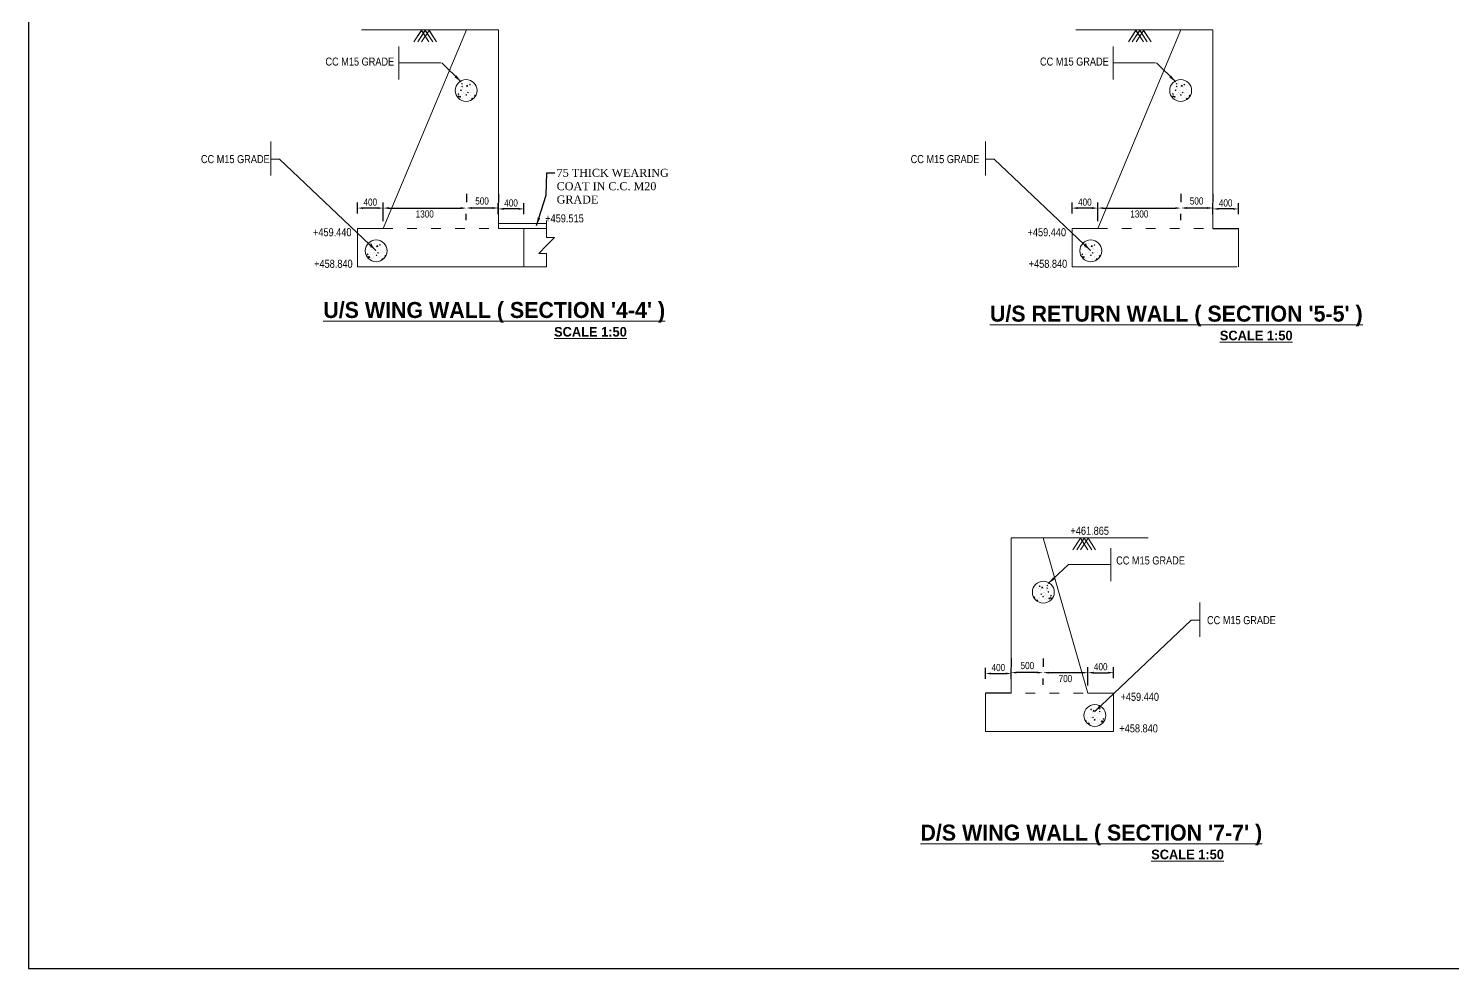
# Model space of a CAD drawing. Header units: millimetres. Extents: x 80 to 6436, y 46 to 1149.
# Drawn here: x 5546.1 to 5991.1, y 59.2 to 352.8 of the extents above; entities that cross this region are included whole.
import ezdxf

# ---------------------------------------------------------------- set-up
doc = ezdxf.new("R2010")
doc.units = ezdxf.units.MM
doc.linetypes.add('ACAD_ISO03W100', pattern=[30, 12, -18])
doc.layers.add('TEXT_GENERAL', color=4, linetype='Continuous')
doc.styles.add('ARIAL NARROW', font='ARIALN_1.TTF')
doc.styles.add('CITYBLUEPR', font='cityb__.ttf')
doc.styles.get("Standard").update_dxf_attribs({"font": 'TIMES_1.TTF', "height": 2.5})
doc.styles.add('TNR_2.5', font='TIMES_1.TTF', dxfattribs={"height": 2.5})
doc.dimstyles.new('ISO-25', dxfattribs={"dimtxt": 2.5, "dimasz": 2.5, "dimexe": 1.25, "dimexo": 0.625, "dimtad": 1, "dimlfac": 25, "dimtxsty": 'Standard', "dimcen": 2.5, "dimadec": 0, "dimazin": 0, "dimtfac": 1, "dimtmove": 0, "dimatfit": 3, "dimfxl": 0, "dimarcsym": 0})
doc.dimstyles.new('STANDARD$0', dxfattribs={"dimscale": 88.888889, "dimtxt": 0.02, "dimasz": 0.02, "dimexe": 0.1, "dimexo": 0.1, "dimgap": 0.09, "dimtad": 2, "dimtih": 1, "dimtoh": 1, "dimdec": 0, "dimzin": 1, "dimdsep": 46, "dimtxsty": 'Standard', "dimcen": 0.09, "dimadec": 0, "dimazin": 0, "dimtfac": 1, "dimtdec": 4, "dimtofl": 0, "dimtmove": 0, "dimatfit": 3, "dimfxl": 0, "dimtolj": 1, "dimtzin": 1, "dimarcsym": 0})
doc.dimstyles.new('STYLE_ESH', dxfattribs={"dimtxt": 2.5, "dimasz": 2.5, "dimexe": 1, "dimexo": 0.625, "dimtad": 0, "dimtih": 1, "dimtoh": 1, "dimdec": 0, "dimlfac": 100, "dimzin": 9, "dimdsep": 46, "dimtxsty": 'TNR_2.5', "dimcen": 2.5, "dimadec": 0, "dimazin": 2, "dimtfac": 1, "dimtdec": 0, "dimtofl": 0, "dimtmove": 2, "dimatfit": 3, "dimfxl": 0, "dimarcsym": 0})

# ---------------------------------------------------------------- blocks, each defined once
blk = doc.blocks.new('*D109')
at = {"layer": 'Defpoints', "color": 0, "transparency": 16777216}
for p in [(5682.93, 296.75), (5692.93, 296.75), (5692.93, 296.75)]:
    blk.add_point(p, dxfattribs=at)
at = {"layer": 'TEXT_GENERAL', "color": 0, "lineweight": -2, "transparency": 16777216}
for p, q in [((5682.93, 301.19), (5682.93, 298.52)), ((5692.93, 301.19), (5692.93, 298.52)), ((5684.71, 296.75), (5691.15, 296.75))]:
    blk.add_line(p, q, dxfattribs=at)
at = {"layer": 'TEXT_GENERAL', "color": 0, "transparency": 16777216}
for points in [[(5684.71, 297.04), (5684.71, 296.45), (5682.93, 296.75)], [(5691.15, 297.04), (5691.15, 296.45), (5692.93, 296.75)]]:
    blk.add_solid(points, dxfattribs=at)
at = {"layer": 'TEXT_GENERAL', "color": 0, "lineweight": 9, "transparency": 16777216, "insert": (5687.83, 298.93), "char_height": 2.222, "attachment_point": 5, "style": 'ARIAL NARROW'}
blk.add_mtext('\\A1;500', dxfattribs=at)
blk = doc.blocks.new('*D106')
at = {"layer": 'Defpoints', "color": 0, "transparency": 16777216}
for p in [(5656.94, 297.04), (5682.91, 297.37), (5682.91, 296.72)]:
    blk.add_point(p, dxfattribs=at)
at = {"layer": 'TEXT_GENERAL', "color": 0, "lineweight": -2, "transparency": 16777216}
for p, q in [((5656.94, 292.6), (5656.94, 294.94)), ((5658.71, 296.72), (5681.14, 296.72)), ((5682.91, 292.92), (5682.91, 294.94))]:
    blk.add_line(p, q, dxfattribs=at)
at = {"layer": 'TEXT_GENERAL', "color": 0, "transparency": 16777216}
for points in [[(5658.71, 297.02), (5658.71, 296.42), (5656.94, 296.72)], [(5681.14, 297.02), (5681.14, 296.42), (5682.91, 296.72)]]:
    blk.add_solid(points, dxfattribs=at)
at = {"layer": 'TEXT_GENERAL', "color": 0, "lineweight": 9, "transparency": 16777216, "insert": (5669.92, 294.87), "char_height": 2.222, "attachment_point": 5, "style": 'ARIAL NARROW'}
blk.add_mtext('\\A1;1300', dxfattribs=at)
blk = doc.blocks.new('*D107')
at = {"layer": 'Defpoints', "color": 0, "transparency": 16777216}
for p in [(5648.89, 296.72), (5648.89, 290.61), (5656.94, 290.61)]:
    blk.add_point(p, dxfattribs=at)
at = {"layer": 'TEXT_GENERAL', "color": 0, "lineweight": -2, "transparency": 16777216}
for p, q in [((5648.89, 295.06), (5648.89, 298.5)), ((5656.94, 295.06), (5656.94, 298.5)), ((5655.16, 296.72), (5650.66, 296.72))]:
    blk.add_line(p, q, dxfattribs=at)
at = {"layer": 'TEXT_GENERAL', "color": 0, "transparency": 16777216}
for points in [[(5650.66, 297.02), (5650.66, 296.42), (5648.89, 296.72)], [(5655.16, 297.02), (5655.16, 296.42), (5656.94, 296.72)]]:
    blk.add_solid(points, dxfattribs=at)
at = {"layer": 'TEXT_GENERAL', "color": 0, "lineweight": 9, "transparency": 16777216, "insert": (5652.91, 298.57), "char_height": 2.222, "attachment_point": 5, "style": 'ARIAL NARROW'}
blk.add_mtext('\\A1;400', dxfattribs=at)
blk = doc.blocks.new('*D108')
at = {"layer": 'Defpoints', "color": 0, "transparency": 16777216}
for p in [(5692.88, 296.46), (5692.88, 290.36), (5700.93, 290.36)]:
    blk.add_point(p, dxfattribs=at)
at = {"layer": 'TEXT_GENERAL', "color": 0, "lineweight": -2, "transparency": 16777216}
for p, q in [((5692.88, 294.8), (5692.88, 298.24)), ((5700.93, 294.8), (5700.93, 298.24)), ((5699.15, 296.46), (5694.66, 296.46))]:
    blk.add_line(p, q, dxfattribs=at)
at = {"layer": 'TEXT_GENERAL', "color": 0, "transparency": 16777216}
for points in [[(5694.66, 296.76), (5694.66, 296.17), (5692.88, 296.46)], [(5699.15, 296.76), (5699.15, 296.17), (5700.93, 296.46)]]:
    blk.add_solid(points, dxfattribs=at)
at = {"layer": 'TEXT_GENERAL', "color": 0, "lineweight": 9, "transparency": 16777216, "insert": (5696.9, 298.31), "char_height": 2.222, "attachment_point": 5, "style": 'ARIAL NARROW'}
blk.add_mtext('\\A1;400', dxfattribs=at)
blk = doc.blocks.new('*D166')
at = {"layer": 'Defpoints', "color": 0, "transparency": 16777216}
for p in [(5872.18, 296.72), (5872.18, 290.61), (5880.23, 290.61)]:
    blk.add_point(p, dxfattribs=at)
at = {"layer": 'TEXT_GENERAL', "color": 0, "lineweight": -2, "transparency": 16777216}
for p, q in [((5872.18, 295.06), (5872.18, 298.5)), ((5880.23, 295.06), (5880.23, 298.5)), ((5878.45, 296.72), (5873.96, 296.72))]:
    blk.add_line(p, q, dxfattribs=at)
at = {"layer": 'TEXT_GENERAL', "color": 0, "transparency": 16777216}
for points in [[(5873.96, 297.02), (5873.96, 296.42), (5872.18, 296.72)], [(5878.45, 297.02), (5878.45, 296.42), (5880.23, 296.72)]]:
    blk.add_solid(points, dxfattribs=at)
at = {"layer": 'TEXT_GENERAL', "color": 0, "lineweight": 9, "transparency": 16777216, "insert": (5876.2, 298.57), "char_height": 2.222, "attachment_point": 5, "style": 'ARIAL NARROW'}
blk.add_mtext('\\A1;400', dxfattribs=at)
blk = doc.blocks.new('*D165')
at = {"layer": 'Defpoints', "color": 0, "transparency": 16777216}
for p in [(5880.23, 297.04), (5906.21, 297.37), (5906.21, 296.72)]:
    blk.add_point(p, dxfattribs=at)
at = {"layer": 'TEXT_GENERAL', "color": 0, "lineweight": -2, "transparency": 16777216}
for p, q in [((5880.23, 292.6), (5880.23, 294.94)), ((5882.01, 296.72), (5904.43, 296.72)), ((5906.21, 292.92), (5906.21, 294.94))]:
    blk.add_line(p, q, dxfattribs=at)
at = {"layer": 'TEXT_GENERAL', "color": 0, "transparency": 16777216}
for points in [[(5882.01, 297.02), (5882.01, 296.42), (5880.23, 296.72)], [(5904.43, 297.02), (5904.43, 296.42), (5906.21, 296.72)]]:
    blk.add_solid(points, dxfattribs=at)
at = {"layer": 'TEXT_GENERAL', "color": 0, "lineweight": 9, "transparency": 16777216, "insert": (5893.22, 294.87), "char_height": 2.222, "attachment_point": 5, "style": 'ARIAL NARROW'}
blk.add_mtext('\\A1;1300', dxfattribs=at)
blk = doc.blocks.new('*D167')
at = {"layer": 'Defpoints', "color": 0, "transparency": 16777216}
for p in [(5916.17, 296.46), (5916.17, 290.36), (5924.22, 290.36)]:
    blk.add_point(p, dxfattribs=at)
at = {"layer": 'TEXT_GENERAL', "color": 0, "lineweight": -2, "transparency": 16777216}
for p, q in [((5916.17, 294.8), (5916.17, 298.24)), ((5924.22, 294.8), (5924.22, 298.24)), ((5922.44, 296.46), (5917.95, 296.46))]:
    blk.add_line(p, q, dxfattribs=at)
at = {"layer": 'TEXT_GENERAL', "color": 0, "transparency": 16777216}
for points in [[(5917.95, 296.76), (5917.95, 296.17), (5916.17, 296.46)], [(5922.44, 296.76), (5922.44, 296.17), (5924.22, 296.46)]]:
    blk.add_solid(points, dxfattribs=at)
at = {"layer": 'TEXT_GENERAL', "color": 0, "lineweight": 9, "transparency": 16777216, "insert": (5920.2, 298.31), "char_height": 2.222, "attachment_point": 5, "style": 'ARIAL NARROW'}
blk.add_mtext('\\A1;400', dxfattribs=at)
blk = doc.blocks.new('*D164')
at = {"layer": 'Defpoints', "color": 0, "transparency": 16777216}
for p in [(5906.22, 296.75), (5916.22, 296.75), (5916.22, 296.75)]:
    blk.add_point(p, dxfattribs=at)
at = {"layer": 'TEXT_GENERAL', "color": 0, "lineweight": -2, "transparency": 16777216}
for p, q in [((5906.22, 301.19), (5906.22, 298.52)), ((5916.22, 301.19), (5916.22, 298.52)), ((5908, 296.75), (5914.44, 296.75))]:
    blk.add_line(p, q, dxfattribs=at)
at = {"layer": 'TEXT_GENERAL', "color": 0, "transparency": 16777216}
for points in [[(5908, 297.04), (5908, 296.45), (5906.22, 296.75)], [(5914.44, 297.04), (5914.44, 296.45), (5916.22, 296.75)]]:
    blk.add_solid(points, dxfattribs=at)
at = {"layer": 'TEXT_GENERAL', "color": 0, "lineweight": 9, "transparency": 16777216, "insert": (5911.12, 298.93), "char_height": 2.222, "attachment_point": 5, "style": 'ARIAL NARROW'}
blk.add_mtext('\\A1;500', dxfattribs=at)
blk = doc.blocks.new('*D171')
at = {"layer": 'Defpoints', "color": 0, "transparency": 16777216}
for p in [(5853.13, 151.65), (5853.13, 151.65), (5863.13, 151.65)]:
    blk.add_point(p, dxfattribs=at)
at = {"layer": 'TEXT_GENERAL', "color": 0, "lineweight": -2, "transparency": 16777216}
for p, q in [((5853.13, 156.1), (5853.13, 153.43)), ((5863.13, 156.1), (5863.13, 153.43)), ((5861.35, 151.65), (5854.91, 151.65))]:
    blk.add_line(p, q, dxfattribs=at)
at = {"layer": 'TEXT_GENERAL', "color": 0, "transparency": 16777216}
for points in [[(5854.91, 151.95), (5854.91, 151.36), (5853.13, 151.65)], [(5861.35, 151.95), (5861.35, 151.36), (5863.13, 151.65)]]:
    blk.add_solid(points, dxfattribs=at)
at = {"layer": 'TEXT_GENERAL', "color": 0, "lineweight": 9, "transparency": 16777216, "insert": (5858.23, 153.84), "char_height": 2.222, "attachment_point": 5, "style": 'ARIAL NARROW'}
blk.add_mtext('\\A1;500', dxfattribs=at)
blk = doc.blocks.new('*D169')
at = {"layer": 'Defpoints', "color": 0, "transparency": 16777216}
for p in [(5885.18, 151.63), (5877.13, 145.52), (5885.18, 145.52)]:
    blk.add_point(p, dxfattribs=at)
at = {"layer": 'TEXT_GENERAL', "color": 0, "lineweight": -2, "transparency": 16777216}
for p, q in [((5877.13, 149.96), (5877.13, 153.4)), ((5878.91, 151.63), (5883.4, 151.63)), ((5885.18, 149.96), (5885.18, 153.4))]:
    blk.add_line(p, q, dxfattribs=at)
at = {"layer": 'TEXT_GENERAL', "color": 0, "transparency": 16777216}
for points in [[(5878.91, 151.92), (5878.91, 151.33), (5877.13, 151.63)], [(5883.4, 151.92), (5883.4, 151.33), (5885.18, 151.63)]]:
    blk.add_solid(points, dxfattribs=at)
at = {"layer": 'TEXT_GENERAL', "color": 0, "lineweight": 9, "transparency": 16777216, "insert": (5881.16, 153.47), "char_height": 2.222, "attachment_point": 5, "style": 'ARIAL NARROW'}
blk.add_mtext('\\A1;400', dxfattribs=at)
blk = doc.blocks.new('*D168')
at = {"layer": 'Defpoints', "color": 0, "transparency": 16777216}
for p in [(5863.13, 152.28), (5863.13, 151.63), (5877.13, 152.07)]:
    blk.add_point(p, dxfattribs=at)
at = {"layer": 'TEXT_GENERAL', "color": 0, "lineweight": -2, "transparency": 16777216}
for p, q in [((5875.35, 151.63), (5864.91, 151.63)), ((5863.13, 147.83), (5863.13, 149.85)), ((5877.13, 147.62), (5877.13, 149.85))]:
    blk.add_line(p, q, dxfattribs=at)
at = {"layer": 'TEXT_GENERAL', "color": 0, "transparency": 16777216}
for points in [[(5864.91, 151.92), (5864.91, 151.33), (5863.13, 151.63)], [(5875.35, 151.92), (5875.35, 151.33), (5877.13, 151.63)]]:
    blk.add_solid(points, dxfattribs=at)
at = {"layer": 'TEXT_GENERAL', "color": 0, "lineweight": 9, "transparency": 16777216, "insert": (5870.13, 149.78), "char_height": 2.222, "attachment_point": 5, "style": 'ARIAL NARROW'}
blk.add_mtext('\\A1;700', dxfattribs=at)
blk = doc.blocks.new('*D170')
at = {"layer": 'Defpoints', "color": 0, "transparency": 16777216}
for p in [(5853.18, 151.37), (5845.13, 145.26), (5853.18, 145.26)]:
    blk.add_point(p, dxfattribs=at)
at = {"layer": 'TEXT_GENERAL', "color": 0, "lineweight": -2, "transparency": 16777216}
for p, q in [((5845.13, 149.71), (5845.13, 153.15)), ((5846.91, 151.37), (5851.4, 151.37)), ((5853.18, 149.71), (5853.18, 153.15))]:
    blk.add_line(p, q, dxfattribs=at)
at = {"layer": 'TEXT_GENERAL', "color": 0, "transparency": 16777216}
for points in [[(5846.91, 151.67), (5846.91, 151.07), (5845.13, 151.37)], [(5851.4, 151.67), (5851.4, 151.07), (5853.18, 151.37)]]:
    blk.add_solid(points, dxfattribs=at)
at = {"layer": 'TEXT_GENERAL', "color": 0, "lineweight": 9, "transparency": 16777216, "insert": (5849.16, 153.22), "char_height": 2.222, "attachment_point": 5, "style": 'ARIAL NARROW'}
blk.add_mtext('\\A1;400', dxfattribs=at)

msp = doc.modelspace()

# ---------------------------------------------------------------- linework, layer by layer
for p, q in [((5546.087, 649.243), (5546.087, 59.243)), ((5916.222, 290.355), (5924.222, 290.355)), ((5853.132, 145.263), (5845.132, 145.263)), ((5546.087, 59.243), (6436.087, 59.243))]:
    msp.add_line(p, q)
at = {"layer": 'TEXT_GENERAL', "color": 0, "lineweight": 9}
for p, q in [((5692.944, 352.353), (5650.105, 352.353)), ((5692.944, 352.353), (5650.105, 352.353)), ((5656.929, 290.339), (5682.944, 352.353)), ((5668.865, 352.236), (5666.512, 348.631)), ((5668.865, 352.227), (5666.512, 348.622)), ((5670.059, 352.236), (5667.706, 348.631)), ((5670.059, 352.227), (5667.706, 348.622)), ((5668.865, 352.236), (5671.217, 348.631)), ((5668.865, 352.227), (5671.217, 348.622)), ((5671.253, 352.227), (5668.9, 348.622)), ((5670.059, 352.236), (5672.412, 348.631)), ((5670.059, 352.227), (5672.412, 348.622)), ((5671.253, 352.236), (5673.606, 348.631)), ((5671.253, 352.227), (5673.606, 348.622)), ((5692.944, 352.353), (5692.929, 290.355)), ((5916.237, 352.353), (5873.398, 352.353)), ((5916.237, 352.353), (5873.398, 352.353)), ((5880.222, 290.339), (5906.237, 352.353)), ((5892.158, 352.236), (5889.805, 348.631)), ((5892.158, 352.227), (5889.805, 348.622)), ((5893.352, 352.236), (5890.999, 348.631)), ((5893.352, 352.227), (5890.999, 348.622)), ((5892.158, 352.236), (5894.51, 348.631)), ((5892.158, 352.227), (5894.51, 348.622)), ((5894.546, 352.227), (5892.193, 348.622)), ((5893.352, 352.236), (5895.705, 348.631)), ((5893.352, 352.227), (5895.705, 348.622)), ((5894.546, 352.236), (5896.899, 348.631)), ((5894.546, 352.227), (5896.899, 348.622)), ((5916.237, 352.353), (5916.222, 290.355)), ((5661.79, 347.17), (5661.79, 336.923)), ((5885.083, 347.17), (5885.083, 336.923)), ((5661.79, 342.046), (5674.981, 342.046)), ((5885.083, 342.046), (5898.274, 342.046)), ((5681.166, 334.434), (5681.166, 334.434)), ((5681.404, 335.484), (5681.632, 335.464)), ((5681.406, 335.484), (5681.531, 335.633)), ((5681.428, 334.677), (5681.695, 334.779)), ((5681.428, 334.676), (5681.618, 334.548)), ((5681.634, 335.458), (5681.602, 335.633)), ((5681.618, 334.549), (5681.695, 334.779)), ((5681.693, 333.906), (5681.693, 333.906)), ((5681.729, 335.593), (5681.729, 335.593)), ((5681.753, 333.932), (5681.753, 333.932)), ((5681.974, 334.317), (5681.974, 334.317)), ((5682.197, 335.621), (5682.197, 335.621)), ((5682.882, 334.72), (5682.882, 334.72)), ((5682.928, 334.442), (5682.928, 334.442)), ((5682.982, 334.785), (5683.279, 335.095)), ((5682.983, 334.783), (5683.322, 334.73)), ((5683.321, 334.732), (5683.279, 335.094)), ((5683.653, 334.288), (5683.653, 334.288)), ((5683.786, 333.846), (5683.786, 333.846)), ((5683.875, 335.245), (5684.103, 335.225)), ((5683.877, 335.245), (5684.06, 335.464)), ((5684.105, 335.219), (5684.061, 335.458)), ((5684.371, 334.632), (5684.371, 334.632)), ((5684.839, 334.988), (5684.839, 334.988)), ((5904.459, 334.434), (5904.459, 334.434)), ((5904.698, 335.484), (5904.925, 335.464)), ((5904.699, 335.484), (5904.824, 335.633)), ((5904.721, 334.677), (5904.988, 334.779)), ((5904.721, 334.676), (5904.911, 334.548)), ((5904.927, 335.458), (5904.895, 335.633)), ((5904.911, 334.549), (5904.988, 334.779)), ((5904.986, 333.906), (5904.986, 333.906)), ((5905.022, 335.593), (5905.022, 335.593)), ((5905.046, 333.932), (5905.046, 333.932)), ((5905.267, 334.317), (5905.267, 334.317)), ((5905.491, 335.621), (5905.491, 335.621)), ((5906.175, 334.72), (5906.175, 334.72)), ((5906.221, 334.442), (5906.221, 334.442)), ((5906.275, 334.785), (5906.572, 335.095)), ((5906.276, 334.783), (5906.615, 334.73)), ((5906.614, 334.732), (5906.572, 335.094)), ((5906.946, 334.288), (5906.946, 334.288)), ((5907.079, 333.846), (5907.079, 333.846)), ((5907.168, 335.245), (5907.396, 335.225)), ((5907.17, 335.245), (5907.353, 335.464)), ((5907.398, 335.219), (5907.354, 335.458)), ((5907.664, 334.632), (5907.664, 334.632)), ((5908.132, 334.988), (5908.132, 334.988)), ((5680.307, 332.264), (5680.535, 332.244)), ((5680.309, 332.265), (5680.492, 332.483)), ((5680.341, 331.63), (5680.608, 331.732)), ((5680.341, 331.629), (5680.53, 331.502)), ((5680.416, 331.222), (5680.416, 331.222)), ((5680.427, 330.83), (5680.427, 330.83)), ((5680.462, 332.491), (5680.462, 332.491)), ((5680.476, 332.207), (5680.476, 332.207)), ((5680.537, 332.239), (5680.493, 332.478)), ((5680.53, 331.502), (5680.608, 331.732)), ((5680.747, 331.413), (5681.044, 331.722)), ((5680.748, 331.411), (5681.087, 331.358)), ((5681.086, 331.36), (5681.044, 331.722)), ((5681.133, 333.423), (5681.361, 333.403)), ((5681.135, 333.423), (5681.318, 333.642)), ((5681.288, 333.649), (5681.288, 333.649)), ((5681.302, 333.366), (5681.302, 333.366)), ((5681.363, 333.397), (5681.319, 333.636)), ((5681.43, 332.333), (5681.43, 332.333)), ((5681.553, 330.933), (5681.553, 330.933)), ((5681.796, 332.309), (5681.796, 332.309)), ((5681.87, 331.02), (5681.87, 331.02)), ((5682.033, 332.879), (5682.033, 332.879)), ((5682.133, 331.508), (5682.133, 331.508)), ((5682.179, 332.776), (5682.179, 332.776)), ((5682.556, 333.42), (5682.556, 333.42)), ((5682.611, 332.523), (5682.611, 332.523)), ((5682.778, 332.025), (5683.005, 332.005)), ((5682.779, 332.025), (5682.963, 332.244)), ((5682.836, 333.452), (5682.836, 333.452)), ((5683.007, 332), (5682.963, 332.238)), ((5683.28, 332.859), (5683.366, 332.892)), ((5683.28, 332.858), (5683.469, 332.73)), ((5683.325, 330.847), (5683.325, 330.847)), ((5683.47, 332.731), (5683.524, 332.892)), ((5683.755, 332.69), (5683.755, 332.69)), ((5684.014, 331.337), (5684.014, 331.337)), ((5684.067, 332.793), (5684.067, 332.793)), ((5684.089, 331.776), (5684.089, 331.776)), ((5684.551, 330.783), (5684.848, 331.092)), ((5684.552, 330.78), (5684.891, 330.728)), ((5684.792, 333.72), (5684.792, 333.72)), ((5684.89, 330.729), (5684.848, 331.091)), ((5684.968, 331.463), (5684.968, 331.463)), ((5685.017, 332.84), (5685.017, 332.84)), ((5685.51, 331.786), (5685.738, 331.766)), ((5685.512, 331.786), (5685.696, 332.005)), ((5903.6, 332.264), (5903.828, 332.244)), ((5903.602, 332.265), (5903.785, 332.483)), ((5903.634, 331.63), (5903.901, 331.732)), ((5903.634, 331.629), (5903.823, 331.502)), ((5903.709, 331.222), (5903.709, 331.222)), ((5903.72, 330.83), (5903.72, 330.83)), ((5903.755, 332.491), (5903.755, 332.491)), ((5903.769, 332.207), (5903.769, 332.207)), ((5903.83, 332.239), (5903.786, 332.478)), ((5903.823, 331.502), (5903.901, 331.732)), ((5904.04, 331.413), (5904.337, 331.722)), ((5904.041, 331.411), (5904.38, 331.358)), ((5904.379, 331.36), (5904.337, 331.722)), ((5904.426, 333.423), (5904.654, 333.403)), ((5904.428, 333.423), (5904.611, 333.642)), ((5904.581, 333.649), (5904.581, 333.649)), ((5904.595, 333.366), (5904.595, 333.366)), ((5904.656, 333.397), (5904.612, 333.636)), ((5904.723, 332.333), (5904.723, 332.333)), ((5904.846, 330.933), (5904.846, 330.933)), ((5905.089, 332.309), (5905.089, 332.309)), ((5905.163, 331.02), (5905.163, 331.02)), ((5905.326, 332.879), (5905.326, 332.879)), ((5905.426, 331.508), (5905.426, 331.508)), ((5905.472, 332.776), (5905.472, 332.776)), ((5905.849, 333.42), (5905.849, 333.42)), ((5905.904, 332.523), (5905.904, 332.523)), ((5906.071, 332.025), (5906.298, 332.005)), ((5906.072, 332.025), (5906.256, 332.244)), ((5906.129, 333.452), (5906.129, 333.452)), ((5906.3, 332), (5906.256, 332.238)), ((5906.573, 332.859), (5906.659, 332.892)), ((5906.573, 332.858), (5906.762, 332.73)), ((5906.618, 330.847), (5906.618, 330.847)), ((5906.763, 332.731), (5906.817, 332.892)), ((5907.048, 332.69), (5907.048, 332.69)), ((5907.307, 331.337), (5907.307, 331.337)), ((5907.36, 332.793), (5907.36, 332.793)), ((5907.382, 331.776), (5907.382, 331.776)), ((5907.844, 330.783), (5908.141, 331.092)), ((5907.845, 330.78), (5908.184, 330.728)), ((5908.085, 333.72), (5908.085, 333.72)), ((5908.183, 330.729), (5908.141, 331.091)), ((5908.261, 331.463), (5908.261, 331.463)), ((5908.31, 332.84), (5908.31, 332.84)), ((5908.803, 331.786), (5909.031, 331.766)), ((5908.805, 331.786), (5908.989, 332.005)), ((5621.867, 317.559), (5621.867, 306.859)), ((5845.161, 317.559), (5845.161, 306.859)), ((5621.837, 312.026), (5624.531, 312.026)), ((5845.13, 312.026), (5847.824, 312.026)), ((5648.935, 290.358), (5648.935, 278.342)), ((5656.935, 290.358), (5648.935, 290.34)), ((5707.984, 291.855), (5692.929, 291.855)), ((5707.984, 290.355), (5692.929, 290.355)), ((5700.929, 290.355), (5700.929, 278.339)), ((5707.984, 292.889), (5707.984, 287.536)), ((5872.228, 290.358), (5872.228, 278.342)), ((5880.228, 290.358), (5872.228, 290.34)), ((5924.222, 290.355), (5924.222, 278.339)), ((5653.049, 285.402), (5653.277, 285.382)), ((5653.051, 285.402), (5653.176, 285.551)), ((5653.279, 285.376), (5653.247, 285.551)), ((5654.104, 285.539), (5654.104, 285.539)), ((5654.889, 284.703), (5655.186, 285.012)), ((5655.228, 284.65), (5655.186, 285.011)), ((5655.782, 285.163), (5656.01, 285.143)), ((5655.784, 285.163), (5655.967, 285.382)), ((5656.012, 285.137), (5655.968, 285.376)), ((5705.546, 282.565), (5707.991, 284.987)), ((5707.984, 287.536), (5710.435, 287.536)), ((5710.435, 287.536), (5707.991, 284.987)), ((5876.342, 285.402), (5876.57, 285.382)), ((5876.344, 285.402), (5876.469, 285.551)), ((5876.572, 285.376), (5876.54, 285.551)), ((5877.397, 285.539), (5877.397, 285.539)), ((5878.182, 284.703), (5878.479, 285.012)), ((5878.521, 284.65), (5878.479, 285.011)), ((5879.075, 285.163), (5879.303, 285.143)), ((5879.077, 285.163), (5879.26, 285.382)), ((5879.305, 285.137), (5879.261, 285.376)), ((5651.952, 282.182), (5652.18, 282.162)), ((5651.954, 282.182), (5652.137, 282.401)), ((5651.985, 281.547), (5652.175, 281.419)), ((5651.986, 281.548), (5652.252, 281.65)), ((5652.061, 281.14), (5652.061, 281.14)), ((5652.072, 280.748), (5652.072, 280.748)), ((5652.107, 282.408), (5652.107, 282.408)), ((5652.121, 282.125), (5652.121, 282.125)), ((5652.182, 282.156), (5652.137, 282.395)), ((5652.175, 281.42), (5652.252, 281.65)), ((5652.392, 281.331), (5652.689, 281.64)), ((5652.393, 281.328), (5652.732, 281.276)), ((5652.731, 281.277), (5652.689, 281.639)), ((5652.81, 284.352), (5652.81, 284.352)), ((5653.073, 284.594), (5653.34, 284.697)), ((5653.073, 284.594), (5653.262, 284.466)), ((5653.075, 282.251), (5653.075, 282.251)), ((5653.198, 280.85), (5653.198, 280.85)), ((5653.263, 284.466), (5653.34, 284.696)), ((5653.338, 283.824), (5653.338, 283.824)), ((5653.44, 282.227), (5653.44, 282.227)), ((5653.515, 280.938), (5653.515, 280.938)), ((5653.66, 283.849), (5653.66, 283.849)), ((5653.881, 284.234), (5653.881, 284.234)), ((5653.94, 282.797), (5653.94, 282.797)), ((5654.04, 281.426), (5654.04, 281.426)), ((5654.086, 282.694), (5654.086, 282.694)), ((5654.463, 283.338), (5654.463, 283.338)), ((5654.518, 282.44), (5654.518, 282.44)), ((5654.685, 281.943), (5654.912, 281.923)), ((5654.686, 281.943), (5654.87, 282.162)), ((5654.743, 283.369), (5654.743, 283.369)), ((5654.789, 284.638), (5654.789, 284.638)), ((5654.835, 284.36), (5654.835, 284.36)), ((5654.914, 281.917), (5654.87, 282.156)), ((5654.89, 284.7), (5655.229, 284.648)), ((5655.187, 282.776), (5655.273, 282.809)), ((5655.187, 282.776), (5655.376, 282.648)), ((5655.232, 280.764), (5655.232, 280.764)), ((5655.376, 282.648), (5655.431, 282.809)), ((5655.56, 284.205), (5655.56, 284.205)), ((5655.662, 282.608), (5655.662, 282.608)), ((5655.693, 283.763), (5655.693, 283.763)), ((5655.921, 281.255), (5655.921, 281.255)), ((5655.974, 282.711), (5655.974, 282.711)), ((5655.996, 281.694), (5655.996, 281.694)), ((5656.458, 280.7), (5656.755, 281.009)), ((5656.459, 280.698), (5656.798, 280.645)), ((5656.797, 280.647), (5656.755, 281.009)), ((5656.875, 281.38), (5656.875, 281.38)), ((5656.924, 282.757), (5656.924, 282.757)), ((5657.417, 281.704), (5657.645, 281.684)), ((5657.419, 281.704), (5657.603, 281.923)), ((5657.647, 281.678), (5657.603, 281.917)), ((5657.681, 283.364), (5657.681, 283.364)), ((5657.92, 281.938), (5657.92, 281.938)), ((5658.008, 282.625), (5658.008, 282.625)), ((5707.984, 282.565), (5705.546, 282.565)), ((5707.984, 278.357), (5707.984, 282.565)), ((5875.245, 282.182), (5875.473, 282.162)), ((5875.247, 282.182), (5875.43, 282.401)), ((5875.278, 281.547), (5875.468, 281.419)), ((5875.279, 281.548), (5875.546, 281.65)), ((5875.354, 281.14), (5875.354, 281.14)), ((5875.365, 280.748), (5875.365, 280.748)), ((5875.4, 282.408), (5875.4, 282.408)), ((5875.414, 282.125), (5875.414, 282.125)), ((5875.475, 282.156), (5875.431, 282.395)), ((5875.468, 281.42), (5875.546, 281.65)), ((5875.685, 281.331), (5875.982, 281.64)), ((5875.686, 281.328), (5876.025, 281.276)), ((5876.024, 281.277), (5875.982, 281.639)), ((5876.104, 284.352), (5876.104, 284.352)), ((5876.366, 284.594), (5876.633, 284.697)), ((5876.366, 284.594), (5876.555, 284.466)), ((5876.368, 282.251), (5876.368, 282.251)), ((5876.491, 280.85), (5876.491, 280.85)), ((5876.556, 284.466), (5876.633, 284.696)), ((5876.631, 283.824), (5876.631, 283.824)), ((5876.733, 282.227), (5876.733, 282.227)), ((5876.808, 280.938), (5876.808, 280.938)), ((5876.953, 283.849), (5876.953, 283.849)), ((5877.174, 284.234), (5877.174, 284.234)), ((5877.233, 282.797), (5877.233, 282.797)), ((5877.333, 281.426), (5877.333, 281.426)), ((5877.379, 282.694), (5877.379, 282.694)), ((5877.756, 283.338), (5877.756, 283.338)), ((5877.811, 282.44), (5877.811, 282.44)), ((5877.978, 281.943), (5878.205, 281.923)), ((5877.979, 281.943), (5878.163, 282.162)), ((5878.036, 283.369), (5878.036, 283.369)), ((5878.082, 284.638), (5878.082, 284.638)), ((5878.128, 284.36), (5878.128, 284.36)), ((5878.207, 281.917), (5878.163, 282.156)), ((5878.183, 284.7), (5878.522, 284.648)), ((5878.48, 282.776), (5878.566, 282.809)), ((5878.48, 282.776), (5878.669, 282.648)), ((5878.525, 280.764), (5878.525, 280.764)), ((5878.67, 282.648), (5878.724, 282.809)), ((5878.853, 284.205), (5878.853, 284.205)), ((5878.955, 282.608), (5878.955, 282.608)), ((5878.986, 283.763), (5878.986, 283.763)), ((5879.214, 281.255), (5879.214, 281.255)), ((5879.267, 282.711), (5879.267, 282.711)), ((5879.289, 281.694), (5879.289, 281.694)), ((5879.751, 280.7), (5880.048, 281.009)), ((5879.752, 280.698), (5880.091, 280.645)), ((5880.09, 280.647), (5880.048, 281.009)), ((5880.168, 281.38), (5880.168, 281.38)), ((5880.217, 282.757), (5880.217, 282.757)), ((5880.71, 281.704), (5880.938, 281.684)), ((5880.712, 281.704), (5880.896, 281.923)), ((5880.94, 281.678), (5880.896, 281.917)), ((5880.974, 283.364), (5880.974, 283.364)), ((5881.213, 281.938), (5881.213, 281.938)), ((5881.301, 282.625), (5881.301, 282.625)), ((5648.935, 278.342), (5707.984, 278.357)), ((5707.984, 278.357), (5692.929, 278.357)), ((5707.984, 278.357), (5692.929, 278.357)), ((5872.228, 278.342), (5923.75, 278.357)), ((5923.75, 278.357), (5916.222, 278.357)), ((5923.75, 278.357), (5916.222, 278.357)), ((5853.132, 193.763), (5895.972, 193.763)), ((5853.132, 193.763), (5895.972, 193.763)), ((5853.132, 193.763), (5853.132, 145.263)), ((5877.132, 145.263), (5863.132, 193.763)), ((5874.824, 193.646), (5872.471, 190.042)), ((5874.824, 193.637), (5872.471, 190.032)), ((5876.018, 193.646), (5873.665, 190.042)), ((5876.018, 193.637), (5873.665, 190.032)), ((5874.824, 193.637), (5877.177, 190.032)), ((5877.212, 193.646), (5874.859, 190.042)), ((5877.212, 193.637), (5874.859, 190.032)), ((5876.018, 193.646), (5878.371, 190.042)), ((5876.018, 193.637), (5878.371, 190.032)), ((5877.212, 193.646), (5879.565, 190.042)), ((5877.212, 193.637), (5879.565, 190.032)), ((5884.271, 190.493), (5884.271, 180.245)), ((5884.271, 185.369), (5871.081, 185.369)), ((5861.223, 178.311), (5861.223, 178.311)), ((5861.957, 178.542), (5862.001, 178.781)), ((5862.186, 178.568), (5861.959, 178.548)), ((5862.185, 178.568), (5862.001, 178.787)), ((5862.74, 178.055), (5862.782, 178.416)), ((5863.079, 178.105), (5862.74, 178.053)), ((5863.079, 178.108), (5862.783, 178.417)), ((5863.179, 178.043), (5863.179, 178.043)), ((5863.864, 178.944), (5863.864, 178.944)), ((5864.332, 178.915), (5864.332, 178.915)), ((5864.633, 177.999), (5864.366, 178.102)), ((5864.443, 177.871), (5864.366, 178.101)), ((5864.427, 178.781), (5864.459, 178.956)), ((5864.657, 178.807), (5864.429, 178.787)), ((5864.655, 178.807), (5864.53, 178.956)), ((5860.551, 175.109), (5860.323, 175.089)), ((5860.549, 175.109), (5860.366, 175.328)), ((5861.045, 176.162), (5861.045, 176.162)), ((5861.093, 174.785), (5861.093, 174.785)), ((5861.509, 174.103), (5861.17, 174.05)), ((5861.171, 174.052), (5861.213, 174.414)), ((5861.51, 174.105), (5861.213, 174.414)), ((5861.269, 177.042), (5861.269, 177.042)), ((5861.691, 177.955), (5861.691, 177.955)), ((5861.973, 175.099), (5861.973, 175.099)), ((5861.994, 176.116), (5861.994, 176.116)), ((5862.047, 174.66), (5862.047, 174.66)), ((5862.275, 177.168), (5862.275, 177.168)), ((5862.306, 176.013), (5862.306, 176.013)), ((5862.409, 177.61), (5862.409, 177.61)), ((5862.592, 176.053), (5862.538, 176.214)), ((5862.782, 176.181), (5862.592, 176.053)), ((5862.781, 176.181), (5862.695, 176.214)), ((5862.736, 174.169), (5862.736, 174.169)), ((5863.054, 175.322), (5863.098, 175.561)), ((5863.284, 175.348), (5863.056, 175.328)), ((5863.282, 175.348), (5863.098, 175.567)), ((5863.134, 177.765), (5863.134, 177.765)), ((5863.225, 176.774), (5863.225, 176.774)), ((5863.451, 175.845), (5863.451, 175.845)), ((5863.505, 176.743), (5863.505, 176.743)), ((5863.882, 176.099), (5863.882, 176.099)), ((5863.929, 174.831), (5863.929, 174.831)), ((5864.028, 176.202), (5864.028, 176.202)), ((5864.088, 177.639), (5864.088, 177.639)), ((5864.191, 174.343), (5864.191, 174.343)), ((5864.266, 175.632), (5864.266, 175.632)), ((5864.309, 177.254), (5864.309, 177.254)), ((5864.369, 177.229), (5864.369, 177.229)), ((5864.633, 177.999), (5864.444, 177.871)), ((5864.508, 174.255), (5864.508, 174.255)), ((5864.632, 175.656), (5864.632, 175.656)), ((5864.699, 176.72), (5864.743, 176.959)), ((5864.928, 176.745), (5864.701, 176.725)), ((5864.927, 176.746), (5864.743, 176.965)), ((5864.759, 176.688), (5864.759, 176.688)), ((5864.773, 176.972), (5864.773, 176.972)), ((5864.896, 177.757), (5864.896, 177.757)), ((5865.313, 174.733), (5864.974, 174.681)), ((5864.975, 174.682), (5865.017, 175.044)), ((5865.314, 174.736), (5865.017, 175.045)), ((5865.72, 174.953), (5865.454, 175.055)), ((5865.531, 174.825), (5865.454, 175.055)), ((5865.525, 175.561), (5865.569, 175.8)), ((5865.754, 175.587), (5865.527, 175.567)), ((5865.721, 174.952), (5865.531, 174.824)), ((5865.753, 175.587), (5865.569, 175.806)), ((5865.585, 175.53), (5865.585, 175.53)), ((5865.599, 175.813), (5865.599, 175.813)), ((5865.634, 174.153), (5865.634, 174.153)), ((5865.645, 174.545), (5865.645, 174.545)), ((5912.102, 173.568), (5912.102, 162.869)), ((5912.133, 168.036), (5909.439, 168.036)), ((5845.132, 145.263), (5845.132, 133.262)), ((5877.132, 145.263), (5885.132, 145.245)), ((5885.132, 145.263), (5885.132, 133.248)), ((5876.386, 138.269), (5876.386, 138.269)), ((5878.056, 140.042), (5878.1, 140.281)), ((5878.286, 140.068), (5878.058, 140.048)), ((5878.284, 140.068), (5878.1, 140.287)), ((5878.374, 138.669), (5878.374, 138.669)), ((5878.508, 139.11), (5878.508, 139.11)), ((5879.178, 139.606), (5878.839, 139.553)), ((5878.84, 139.555), (5878.882, 139.917)), ((5879.179, 139.608), (5878.882, 139.917)), ((5879.233, 139.265), (5879.233, 139.265)), ((5879.278, 139.543), (5879.278, 139.543)), ((5879.325, 138.274), (5879.325, 138.274)), ((5879.605, 138.243), (5879.605, 138.243)), ((5879.963, 140.444), (5879.963, 140.444)), ((5880.187, 139.139), (5880.187, 139.139)), ((5880.408, 138.755), (5880.408, 138.755)), ((5880.995, 139.499), (5880.728, 139.602)), ((5880.805, 139.371), (5880.728, 139.602)), ((5880.73, 138.729), (5880.73, 138.729)), ((5880.789, 140.281), (5880.821, 140.456)), ((5881.019, 140.307), (5880.791, 140.287)), ((5880.995, 139.499), (5880.805, 139.371)), ((5881.017, 140.307), (5880.892, 140.456)), ((5881.257, 139.257), (5881.257, 139.257)), ((5876.06, 137.53), (5876.06, 137.53)), ((5876.148, 136.843), (5876.148, 136.843)), ((5876.421, 136.583), (5876.465, 136.822)), ((5876.65, 136.609), (5876.423, 136.589)), ((5876.649, 136.609), (5876.465, 136.828)), ((5877.144, 137.662), (5877.144, 137.662)), ((5877.193, 136.285), (5877.193, 136.285)), ((5877.27, 135.552), (5877.312, 135.914)), ((5877.609, 135.603), (5877.27, 135.55)), ((5877.609, 135.605), (5877.313, 135.915)), ((5878.072, 136.599), (5878.072, 136.599)), ((5878.094, 137.616), (5878.094, 137.616)), ((5878.146, 136.16), (5878.146, 136.16)), ((5878.405, 137.513), (5878.405, 137.513)), ((5878.691, 137.554), (5878.637, 137.715)), ((5878.881, 137.681), (5878.692, 137.553)), ((5878.881, 137.682), (5878.795, 137.715)), ((5878.836, 135.669), (5878.836, 135.669)), ((5879.154, 136.822), (5879.198, 137.061)), ((5879.383, 136.848), (5879.155, 136.828)), ((5879.381, 136.848), (5879.198, 137.067)), ((5879.55, 137.346), (5879.55, 137.346)), ((5879.982, 137.599), (5879.982, 137.599)), ((5880.028, 136.331), (5880.028, 136.331)), ((5880.128, 137.702), (5880.128, 137.702)), ((5880.553, 135.843), (5880.553, 135.843)), ((5880.627, 137.132), (5880.627, 137.132)), ((5880.87, 135.755), (5880.87, 135.755)), ((5880.993, 137.156), (5880.993, 137.156)), ((5881.675, 136.234), (5881.336, 136.181)), ((5881.337, 136.183), (5881.379, 136.544)), ((5881.676, 136.236), (5881.379, 136.545)), ((5881.893, 136.325), (5881.815, 136.555)), ((5882.082, 136.453), (5881.815, 136.555)), ((5881.886, 137.061), (5881.93, 137.3)), ((5882.116, 137.087), (5881.888, 137.067)), ((5882.082, 136.452), (5881.893, 136.324)), ((5882.114, 137.087), (5881.931, 137.306)), ((5881.947, 137.03), (5881.947, 137.03)), ((5881.961, 137.313), (5881.961, 137.313)), ((5881.996, 135.653), (5881.996, 135.653)), ((5882.007, 136.045), (5882.007, 136.045)), ((5885.132, 133.248), (5845.132, 133.265))]:
    msp.add_line(p, q, dxfattribs=at)
at = {"layer": 'TEXT_GENERAL', "color": 0, "linetype": 'ACAD_ISO03W100', "lineweight": 9, "ltscale": 0.25}
for p, q in [((5656.901, 352.339), (5692.901, 352.355)), ((5662.944, 352.353), (5692.944, 352.353)), ((5662.944, 352.353), (5692.944, 352.353)), ((5880.194, 352.339), (5916.194, 352.355)), ((5886.237, 352.353), (5916.237, 352.353)), ((5886.237, 352.353), (5916.237, 352.353)), ((5656.929, 290.339), (5692.929, 290.355)), ((5880.222, 290.339), (5916.222, 290.355)), ((5883.132, 193.763), (5853.132, 193.763)), ((5883.132, 193.763), (5853.132, 193.763)), ((5883.132, 145.263), (5853.132, 145.263))]:
    msp.add_line(p, q, dxfattribs=at)
at = {"layer": 'TEXT_GENERAL', "color": 0, "lineweight": 9}
for centre in [(5682.836, 333.452), (5906.129, 333.452), (5654.743, 283.369), (5878.036, 283.369), (5863.225, 176.774), (5879.325, 138.274)]:
    msp.add_circle(centre, 3.419, dxfattribs=at)

# ---------------------------------------------------------------- texts
at = {"insert": (5711.147, 308.977), "char_height": 2.5, "width": 42.77778, "attachment_point": 1, "style": 'TNR_2.5'}
msp.add_mtext('75 THICK WEARING COAT IN C.C. M20 GRADE', dxfattribs=at)
at = {"layer": 'TEXT_GENERAL', "color": 0, "lineweight": 9}
for s, height, style, p in [('CC M15 GRADE', 2.5, 'ARIAL NARROW', (5638.891, 341.223)), ('CC M15 GRADE', 2.5, 'ARIAL NARROW', (5862.184, 341.223)), ('CC M15 GRADE', 2.5, 'ARIAL NARROW', (5599.979, 310.766)), ('CC M15 GRADE', 2.5, 'ARIAL NARROW', (5821.76, 310.766)), ('+459.515', 2.5, 'ARIAL NARROW', (5707.577, 292.268)), ('+459.440', 2.5, 'ARIAL NARROW', (5635.006, 287.934)), ('+459.440', 2.5, 'ARIAL NARROW', (5858.299, 287.934)), ('+458.840', 2.5, 'ARIAL NARROW', (5635.359, 278.08)), ('+458.840', 2.5, 'ARIAL NARROW', (5858.652, 278.08)), ("%%UU/S WING WALL ( SECTION '4-4' )", 5, 'CITYBLUEPR', (5638.217, 262.398)), ("%%UU/S RETURN WALL ( SECTION '5-5' )", 5, 'CITYBLUEPR', (5846.539, 261.256)), ('+461.865', 2.5, 'ARIAL NARROW', (5871.698, 194.7)), ('CC M15 GRADE', 2.5, 'ARIAL NARROW', (5885.98, 185.426)), ('CC M15 GRADE', 2.5, 'ARIAL NARROW', (5914.377, 166.78)), ('+459.440', 2.5, 'ARIAL NARROW', (5887.334, 142.839)), ('+458.840', 2.5, 'ARIAL NARROW', (5886.982, 132.985)), ("%%UD/S WING WALL ( SECTION '7-7' )", 5, 'CITYBLUEPR', (5824.813, 99.185))]:
    msp.add_text(s, height=height, dxfattribs=dict(at, style=style)).set_placement(p)
at = {"layer": 'TEXT_GENERAL', "color": 0, "lineweight": 9, "char_height": 3, "width": 25.272, "style": 'CITYBLUEPR'}
for insert, attachment_point in [((5710.322, 259.589), 1), ((5941.114, 258.447), 3), ((5896.918, 96.375), 1)]:
    msp.add_mtext('{\\LSCALE 1:50}', dxfattribs=dict(at, insert=insert, attachment_point=attachment_point))

# ---------------------------------------------------------------- dimensions: what is measured, and where the dimension line sits
at = {"layer": 'TEXT_GENERAL', "color": 0, "lineweight": 9}
for base, p1, p2, text, picture, middle in [((5648.887, 296.72), (5656.935, 290.614), (5648.887, 290.614), '400', '*D107', (5652.911, 298.566)), ((5692.881, 296.462), (5700.929, 290.355), (5692.881, 290.355), '400', '*D108', (5696.905, 298.308)), ((5872.18, 296.72), (5880.228, 290.614), (5872.18, 290.614), '400', '*D166', (5876.204, 298.566)), ((5916.174, 296.462), (5924.222, 290.355), (5916.174, 290.355), '400', '*D167', (5920.198, 298.308)), ((5682.913, 296.72), (5656.935, 297.041), (5682.913, 297.369), '1300', '*D106', (5669.924, 294.875)), ((5906.206, 296.72), (5880.228, 297.041), (5906.206, 297.369), '1300', '*D165', (5893.217, 294.875))]:
    dim = msp.add_linear_dim(base=base, p1=p1, p2=p2, text=text, dimstyle='STANDARD$0', override={"dimtxt": 0.025, "dimexe": 0.02, "dimexo": 0.05, "dimgap": 0.008, "dimtxsty": 'ARIAL NARROW', "dimtmove": 2}, dxfattribs=at)
    dim.commit()
    dim.dimension.update_dxf_attribs({"geometry": picture, "text_midpoint": middle})
for base, p1, p2, picture, middle in [((5692.929, 296.746), (5682.929, 296.746), (5692.929, 296.746), '*D109', (5687.832, 298.929)), ((5916.222, 296.746), (5906.222, 296.746), (5916.222, 296.746), '*D164', (5911.125, 298.929))]:
    dim = msp.add_linear_dim(base=base, p1=p1, p2=p2, text='500', dimstyle='STANDARD$0', override={"dimtxt": 0.025, "dimexe": 0.02, "dimexo": 0.05, "dimgap": 0.008, "dimtxsty": 'ARIAL NARROW', "dimtmove": 2}, dxfattribs=at)
    dim.commit()
    dim.dimension.update_dxf_attribs({"geometry": picture, "text_midpoint": middle, "dimtype": 160})
dim = msp.add_linear_dim(base=(5853.132, 151.654), p1=(5863.132, 151.654), p2=(5853.132, 151.654), angle=180, text='500', dimstyle='STANDARD$0', override={"dimtxt": 0.025, "dimexe": 0.02, "dimexo": 0.05, "dimgap": 0.008, "dimtxsty": 'ARIAL NARROW', "dimtmove": 2}, dxfattribs=at)
dim.commit()
dim.dimension.update_dxf_attribs({"geometry": '*D171', "text_midpoint": (5858.229, 153.837), "dimtype": 160})
for base, p1, p2, text, picture, middle in [((5853.181, 151.37), (5845.132, 145.263), (5853.181, 145.263), '400', '*D170', (5849.157, 153.216)), ((5863.132, 151.626), (5877.132, 152.067), (5863.132, 152.279), '700', '*D168', (5870.132, 149.78)), ((5885.181, 151.626), (5877.132, 145.519), (5885.181, 145.519), '400', '*D169', (5881.157, 153.471))]:
    dim = msp.add_linear_dim(base=base, p1=p1, p2=p2, angle=180, text=text, dimstyle='STANDARD$0', override={"dimtxt": 0.025, "dimexe": 0.02, "dimexo": 0.05, "dimgap": 0.008, "dimtxsty": 'ARIAL NARROW', "dimtmove": 2}, dxfattribs=at)
    dim.commit()
    dim.dimension.update_dxf_attribs({"geometry": picture, "text_midpoint": middle})

# ---------------------------------------------------------------- leaders
at = {"annotation_type": 0, "has_hookline": 1, "hookline_direction": 0, "text_width": 34.054}
msp.add_leader([(5704.842, 291.303), (5707.89, 300.717), (5708.022, 307.727), (5710.522, 307.727)], dimstyle='STYLE_ESH', override={"dimgap": 0.625, "dimtad": 0}, dxfattribs=at)
at = {"layer": 'TEXT_GENERAL', "color": 0, "lineweight": 9}
for points in [[(5681.302, 336.119), (5675.262, 342.096)], [(5904.595, 336.119), (5898.555, 342.096)], [(5654.681, 283.51), (5624.531, 312.026)], [(5877.974, 283.51), (5847.824, 312.026)], [(5864.76, 179.442), (5871.081, 185.369)], [(5879.289, 139.52), (5909.439, 168.036)]]:
    msp.add_leader(points, dimstyle='ISO-25', override={"dimgap": 0.625, "dimtad": 0}, dxfattribs=at)

doc.saveas('drawing.dxf')
